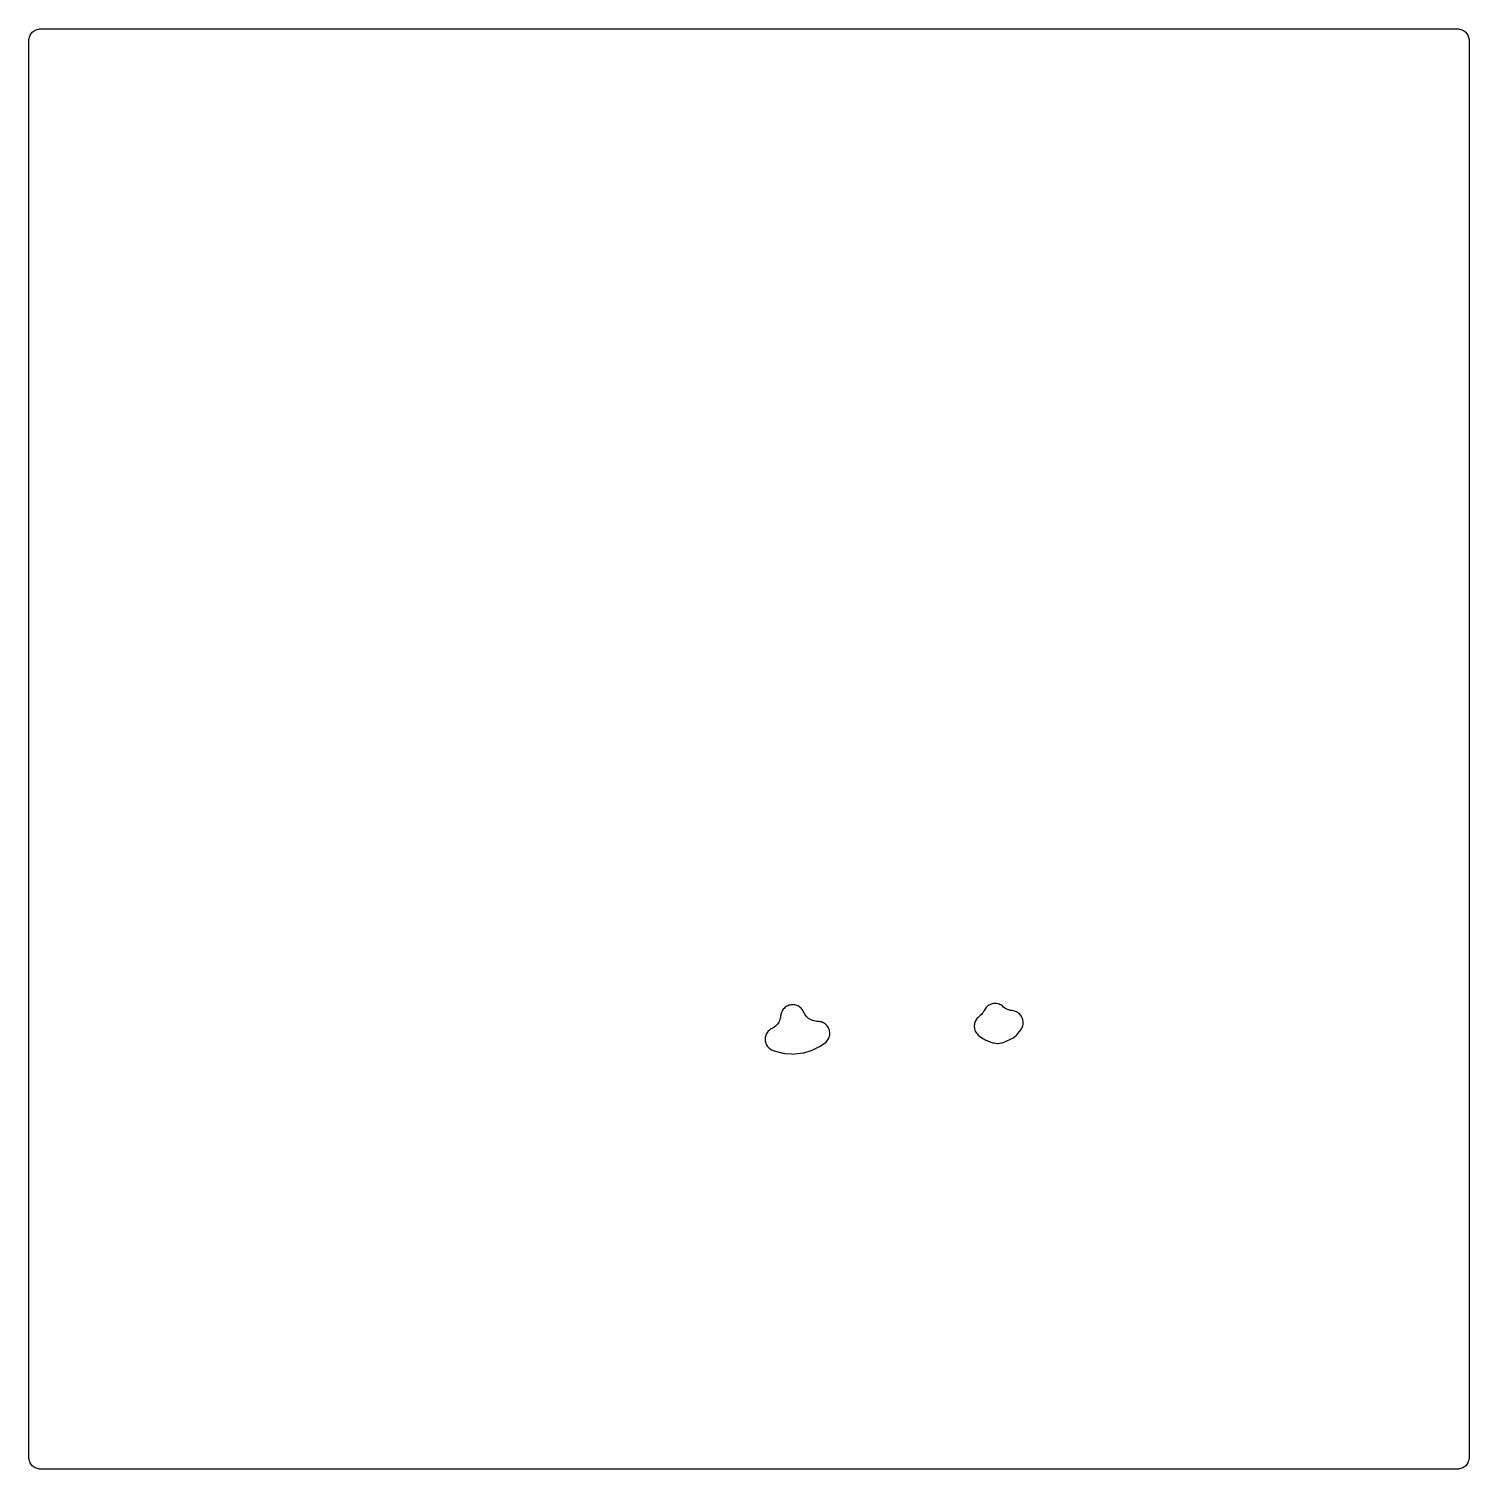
# Model space of a CAD drawing. Header units: millimetres. Extents: x 0 to 300, y 0 to 300.
import ezdxf

# ---------------------------------------------------------------- set-up
doc = ezdxf.new("R2010")
doc.units = ezdxf.units.MM
doc.layers.add('CUT', color=7, linetype='CONTINUOUS')

msp = doc.modelspace()

# ---------------------------------------------------------------- linework, layer by layer
at = {"layer": 'CUT'}
for points in [[(-0.15, 297.5886), (-0.135, 297.8947), (-0.099, 298.1371), (-0.0395, 298.3748), (0.0431, 298.6056), (0.1479, 298.8271), (0.2738, 299.0373), (0.4198, 299.2341), (0.5844, 299.4156), (0.7659, 299.5802), (0.9627, 299.7262), (1.1729, 299.8521), (1.3944, 299.9569), (1.6252, 300.0395), (1.8629, 300.099), (2.1053, 300.135), (2.4114, 300.15), (297.5872, 300.15), (297.8933, 300.135), (298.1357, 300.099), (298.3734, 300.0395), (298.6041, 299.9569), (298.8256, 299.8521), (299.0358, 299.7262), (299.2326, 299.5802), (299.4142, 299.4156), (299.5787, 299.2341), (299.7247, 299.0373), (299.8507, 298.8271), (299.9554, 298.6056), (300.038, 298.3748), (300.0975, 298.1371), (300.1335, 297.8947), (300.1485, 297.5886), (300.1485, 2.4114), (300.1335, 2.1053), (300.0975, 1.8629), (300.038, 1.6252), (299.9554, 1.3944), (299.8507, 1.1729), (299.7247, 0.9627), (299.5787, 0.7659), (299.4142, 0.5844), (299.2326, 0.4198), (299.0358, 0.2738), (298.8256, 0.1479), (298.6041, 0.0431), (298.3734, -0.0395), (298.1357, -0.099), (297.8933, -0.135), (297.5872, -0.15), (2.4114, -0.15), (2.1053, -0.135), (1.8629, -0.099), (1.6252, -0.0395), (1.3944, 0.0431), (1.1729, 0.1479), (0.9627, 0.2738), (0.7659, 0.4198), (0.5844, 0.5844), (0.4198, 0.7659), (0.2738, 0.9627), (0.1479, 1.1729), (0.0431, 1.3944), (-0.0395, 1.6252), (-0.099, 1.8629), (-0.135, 2.1053), (-0.15, 2.4114)], [(154.8081, 91.7492), (154.5908, 91.6337), (154.386, 91.4975), (154.1956, 91.3418), (154.0213, 91.1682), (153.865, 90.9783), (153.7281, 90.7739), (153.6119, 90.5571), (153.5176, 90.3298), (153.4462, 90.0945), (153.3981, 89.8532), (153.3741, 89.6084), (153.3742, 89.3624), (153.3984, 89.1176), (153.4466, 88.8764), (153.5183, 88.6411), (153.6128, 88.414), (153.7291, 88.1972), (153.8662, 87.9929), (154.0227, 87.8031), (154.1971, 87.6296), (154.3876, 87.4741), (154.5926, 87.3381), (154.8099, 87.2228), (154.8205, 87.2179), (155.046, 87.1253), (155.2794, 87.0551), (157.0793, 86.6084), (157.27, 86.5688), (157.4631, 86.5443), (158.9321, 86.4155), (159.1957, 86.4063), (159.4589, 86.425), (161.2741, 86.6506), (161.4677, 86.6824), (161.6582, 86.7293), (162.7625, 87.0476), (162.9633, 87.1148), (163.1576, 87.1988), (164.4222, 87.8096), (164.6683, 87.9462), (165.685, 88.5874), (165.8878, 88.7298), (166.0755, 88.8916), (166.2463, 89.0712), (166.3984, 89.2668), (166.5304, 89.4765), (166.641, 89.6982), (166.7292, 89.9298), (166.7939, 90.169), (166.8347, 90.4135), (166.851, 90.6607), (166.8428, 90.9084), (166.8102, 91.154), (166.7533, 91.3952), (166.6729, 91.6296), (166.5696, 91.8549), (166.4446, 92.0688), (166.299, 92.2694), (166.1343, 92.4545), (165.952, 92.6224), (165.754, 92.7714), (165.5422, 92.9001), (165.3188, 93.0072), (165.0858, 93.0916), (164.8456, 93.1526), (164.6006, 93.1895), (164.3531, 93.2019), (164.1612, 93.2021), (163.8528, 93.2328), (163.5488, 93.2938), (163.2523, 93.3844), (162.9662, 93.5037), (162.6932, 93.6506), (162.4361, 93.8237), (162.1972, 94.0213), (161.9789, 94.2414), (161.7833, 94.482), (161.6124, 94.7406), (161.4678, 95.0148), (161.4248, 95.1204), (161.3202, 95.3449), (161.1938, 95.558), (161.0469, 95.7575), (160.8811, 95.9415), (160.6978, 96.1082), (160.4989, 96.2559), (160.2864, 96.3832), (160.0623, 96.4889), (159.8289, 96.5718), (159.5884, 96.6313), (159.3432, 96.6667), (159.0957, 96.6776), (158.8483, 96.6639), (158.6035, 96.6259), (158.3637, 96.5638), (158.1312, 96.4783), (157.9083, 96.3702), (157.6972, 96.2405), (157.5, 96.0906), (157.3185, 95.9219), (157.1547, 95.7361), (157.01, 95.535), (156.886, 95.3206), (156.7838, 95.0949), (156.7044, 94.8602), (156.6487, 94.6188), (156.6109, 94.4083), (156.5999, 94.3417), (156.5985, 94.3324), (156.5965, 94.3187), (156.5738, 94.163), (156.5577, 94.0894), (156.5286, 93.9158), (156.4498, 93.6226), (156.3431, 93.3384), (156.2096, 93.0658), (156.0503, 92.8074), (155.8669, 92.5655), (155.661, 92.3424), (155.4345, 92.1402), (155.1897, 91.9608), (154.9286, 91.8058)], [(197.9362, 94.1876), (197.7551, 94.0332), (197.5896, 93.8623), (197.441, 93.6765), (197.3108, 93.4774), (197.2001, 93.2668), (197.1099, 93.0466), (197.0411, 92.8189), (196.9942, 92.5856), (196.9697, 92.3489), (196.9678, 92.111), (196.9885, 91.874), (197.0317, 91.64), (197.0969, 91.4112), (197.1836, 91.1897), (197.291, 90.9773), (197.418, 90.7762), (197.469, 90.7033), (197.6156, 90.5139), (197.7797, 90.3394), (197.9597, 90.1815), (198.154, 90.0414), (198.9078, 89.5513), (199.1395, 89.4177), (199.3841, 89.3097), (200.6139, 88.8433), (200.8483, 88.7674), (201.089, 88.715), (201.4005, 88.663), (201.6806, 88.6324), (201.9624, 88.6335), (202.2423, 88.6663), (202.5914, 88.7273), (202.7972, 88.7723), (202.9985, 88.8344), (203.1938, 88.9133), (204.7918, 89.6383), (204.9935, 89.741), (205.185, 89.8615), (205.3649, 89.9989), (205.6747, 90.2586), (205.8783, 90.4496), (206.0594, 90.6621), (206.6537, 91.4443), (206.7914, 91.6452), (206.909, 91.8585), (207.0052, 92.0823), (207.0792, 92.3144), (207.1302, 92.5526), (207.1579, 92.7946), (207.1618, 93.0382), (207.142, 93.281), (207.0987, 93.5207), (207.0322, 93.7551), (206.9433, 93.9819), (206.8327, 94.1989), (206.7015, 94.4042), (206.551, 94.5957), (206.3825, 94.7717), (206.1977, 94.9304), (205.9983, 95.0704), (205.7863, 95.1903), (205.5636, 95.289), (205.3323, 95.3655), (205.0947, 95.4192), (204.853, 95.4495), (204.741, 95.4581), (204.4413, 95.5104), (204.1481, 95.5914), (203.864, 95.7004), (203.5918, 95.8363), (203.3341, 95.9979), (203.0931, 96.1836), (203.0096, 96.2619), (202.8194, 96.4233), (202.614, 96.5649), (202.3955, 96.6854), (202.1661, 96.7835), (201.9281, 96.8582), (201.6838, 96.9088), (201.4357, 96.9349), (201.1862, 96.936), (200.9379, 96.9123), (200.6931, 96.864), (200.4544, 96.7915), (200.2241, 96.6956), (200.0045, 96.5772), (199.7978, 96.4375), (199.606, 96.2779), (199.4311, 96.1), (199.2748, 95.9055), (199.1387, 95.6965), (199.0241, 95.4749), (198.9695, 95.355), (198.8168, 95.0911), (198.6393, 94.8432), (198.4386, 94.6136), (198.2167, 94.4045)]]:
    msp.add_lwpolyline(points, close=True, dxfattribs=at)

doc.saveas('drawing.dxf')
